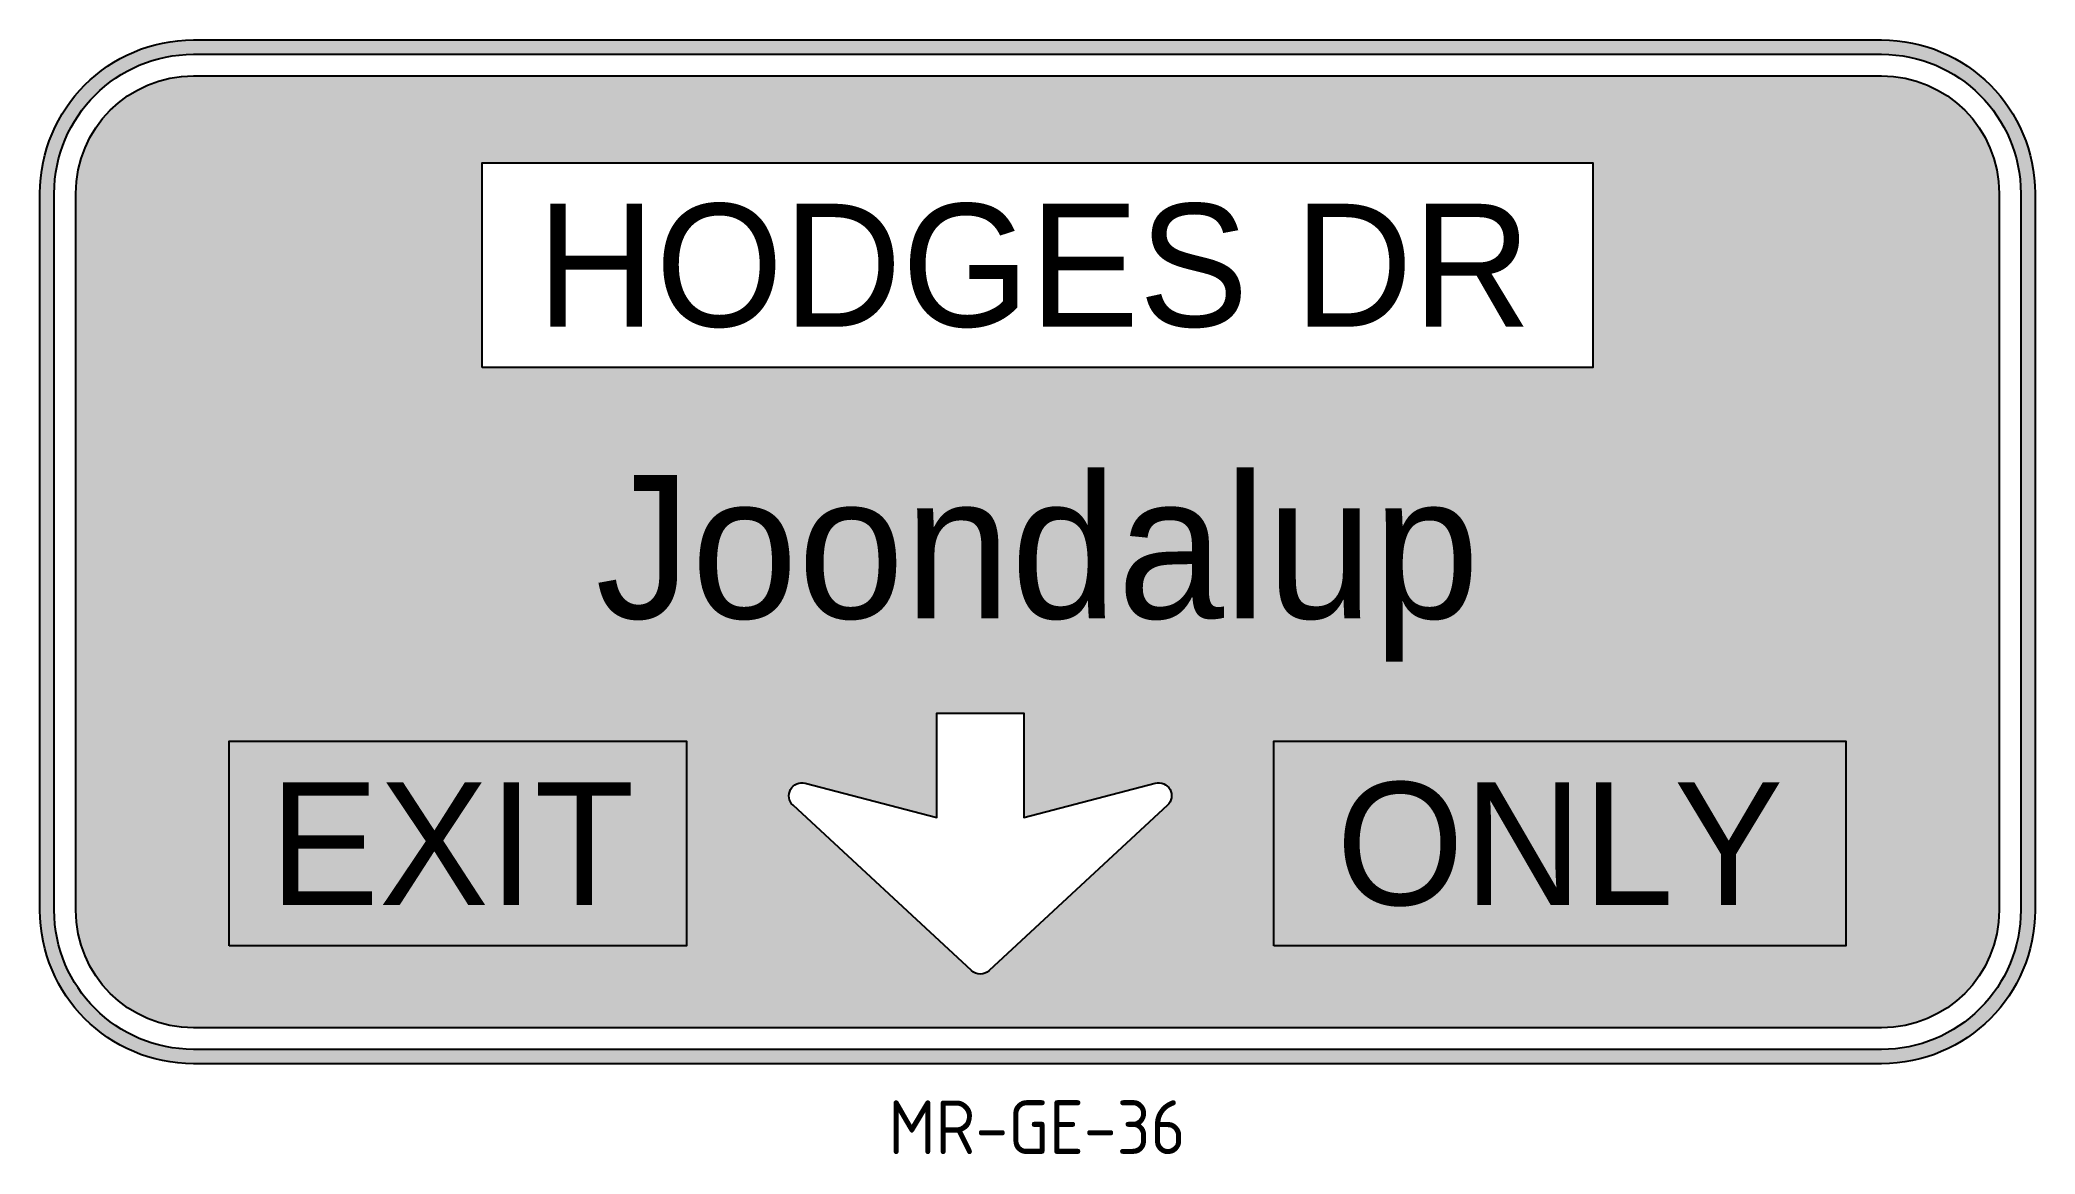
# Model space of a CAD drawing. Header units: millimetres. Extents: x 0 to 130, y -6 to 67.
import ezdxf
from ezdxf.enums import TextEntityAlignment as Align

# ---------------------------------------------------------------- set-up
doc = ezdxf.new("R2010")
doc.units = ezdxf.units.MM
for name, color, linetype in [('DIM', 1, 'Continuous'), ('GREEN', 96, 'Continuous'), ('L25', 1, 'Continuous'), ('WHITE', 255, 'Continuous')]:
    doc.layers.add(name, color=color, linetype=linetype)
doc.layers.add('YELLOW', color=7, linetype='Continuous', true_color=0xfedb00)
doc.styles.add('ESERIES', font='')
doc.styles.add('FHWAEM', font='')
doc.styles.add('T35', font='isocp2.shx', dxfattribs={"height": 3.5})
doc.styles.get('ESERIES').set_extended_font_data('FHWA Series E2000EX')
doc.styles.get('FHWAEM').set_extended_font_data('FHWA Series Em2000EX')

msp = doc.modelspace()

# ---------------------------------------------------------------- hatches: boundary and pattern name
at = {"layer": 'GREEN', "true_color": 0x00693c}
h = msp.add_hatch(color=116, dxfattribs=at)
edge = h.paths.add_edge_path(flags=16)
edge.add_line((0.9333336124125111, 10.00000014649757), (0.9333336124125111, 56.66666681316428))
edge.add_arc((10.00000027907917, 56.66666681316426), 9.066666666666663, 90, 179.9999999999998, ccw=False)
edge.add_line((10.00000027907917, 65.73333347983095), (120.0000002790792, 65.73333347983089))
edge.add_arc((120.0000002790792, 56.66666681316426), 9.066666666666634, -2.2737367544323206e-13, 89.99999999999977, ccw=False)
edge.add_line((129.0666669457458, 56.66666681316423), (129.0666669457459, 10.00000014649757))
edge.add_arc((120.0000002790792, 10.00000014649757), 9.066666666666663, -90, 0, ccw=False)
edge.add_line((120.0000002790792, 0.9333334798309068), (10.00000027907917, 0.9333334798309068))
edge.add_arc((10.00000027907917, 10.00000014649757), 9.066666666666663, 180, 270, ccw=False)
edge = h.paths.add_edge_path()
edge.add_line((2.790791739926135e-07, 10.00000014649757), (2.790791739926135e-07, 56.66666681316428))
edge.add_arc((10.00000027907917, 56.66666681316428), 10, 90, 180, ccw=False)
edge.add_line((10.00000027907917, 66.66666681316428), (120.0000002790792, 66.66666681316423))
edge.add_arc((120.0000002790792, 56.66666681316423), 10, 0, 90, ccw=False)
edge.add_line((130.0000002790792, 56.66666681316423), (130.0000002790792, 10.00000014649757))
edge.add_arc((120.0000002790792, 10.00000014649757), 10, -90, 0, ccw=False)
edge.add_line((120.0000002790792, 1.464975696308102e-07), (10.00000027907917, 1.464975696308102e-07))
edge.add_arc((10.00000027907917, 10.00000014649757), 10, 180, 270, ccw=False)
h = msp.add_hatch(color=116, dxfattribs=at)
h.dxf.hatch_style = 1
edge = h.paths.add_edge_path()
edge.add_arc((120.0000002790792, 56.6666668131642), 7.666666666666686, 2.124057387273022e-13, 90)
edge.add_line((120.0000002790792, 64.33333347983091), (10.00000027907919, 64.33333347983091))
edge.add_arc((10.00000027907919, 56.6666668131642), 7.666666666666714, 90, 179.9999999999998)
edge.add_line((2.333333612412517, 56.66666681316423), (2.333333612412517, 10.0000001464976))
edge.add_arc((10.00000027907917, 10.0000001464976), 7.666666666666657, 180, 269.9999999999999)
edge.add_line((10.00000027907916, 2.333333479830941), (120.0000002790792, 2.333333479830884))
edge.add_arc((120.0000002790792, 10.00000014649754), 7.666666666666657, 269.9999999999998, 360)
edge.add_line((127.6666669457458, 10.00000014649754), (127.6666669457458, 56.66666681316423))
edge = h.paths.add_edge_path(flags=16)
edge.add_line((58.43899426562473, 22.83333347982997), (64.10566093229107, 22.83333347982997))
edge.add_line((64.10566093229107, 22.83333347982997), (64.10566093229107, 16.03333347983036))
edge.add_line((64.10566093229107, 16.03333347983036), (72.67409340693362, 18.27238547037749))
edge.add_arc((72.88899426562404, 17.45000014649702), 0.849999999999917, -47.174744137489824, 104.6447170605336, ccw=False)
edge.add_line((73.46679423076097, 16.82658439413942), (61.85012755479073, 6.059917727473277))
edge.add_arc((61.27232758965377, 6.683333479830907), 0.8499999999999432, 227.1747440917293, 312.8252558625103, ccw=False)
edge.add_line((60.69452762401889, 6.059917727934732), (49.07786096665694, 16.82658439460087))
edge.add_arc((49.65566093229177, 17.45000014649702), 0.849999999999907, 75.35528293946828, 227.1747440917308, ccw=False)
edge.add_line((49.87056179098215, 18.27238547037749), (58.43899426562473, 16.03333347983036))
edge.add_line((58.43899426562473, 16.03333347983036), (58.43899426562473, 22.83333347982997))
h.paths.add_polyline_path([(28.81183958426837, 45.33333347983091), (28.81183958426837, 58.66666681316428), (101.18816097389, 58.66666681316428), (101.18816097389, 45.33333347983091)], flags=16)
h.paths.add_polyline_path([(28.81183958426837, 45.79796624819249), (101.1573491901609, 45.79796624819249), (101.1573491901609, 58.19661031598915), (28.81183958426837, 58.19661031598915)], flags=0)
at = {"layer": 'YELLOW'}
for points in [[(12.33826868239024, 7.666666813164227), (12.33826868239024, 21.0000001464976), (42.13899426562458, 21.0000001464976), (42.13899426562458, 7.666666813164227)], [(80.40566093229125, 7.666666813164227), (80.40566093229125, 21.00000014649754), (117.6619113206106, 21.00000014649748), (117.6619113206106, 7.66666681316417)]]:
    msp.add_hatch(color=256, dxfattribs=at).paths.add_polyline_path(points)

# ---------------------------------------------------------------- linework, layer by layer
at = {"layer": 'GREEN'}
for points in [[(2.790791739926135e-07, 10.00000014649757), (2.790791739926135e-07, 56.66666681316428, -0.4142135623730951), (10.00000027907917, 66.66666681316428), (120.0000002790792, 66.66666681316423, -0.4142135623730949), (130.0000002790792, 56.66666681316423), (130.0000002790792, 10.00000014649757, -0.414213562373095), (120.0000002790792, 1.464975696308102e-07), (10.00000027907917, 1.464975696308102e-07, -0.414213562373095)], [(0.9333336124125111, 10.00000014649757), (0.9333336124125111, 56.66666681316428, -0.4142135623730951), (10.00000027907917, 65.73333347983095), (120.0000002790792, 65.73333347983089, -0.4142135623730946), (129.0666669457458, 56.66666681316423), (129.0666669457459, 10.00000014649757, -0.4142135623730951), (120.0000002790792, 0.9333334798309068), (10.00000027907917, 0.9333334798309068, -0.4142135623730951)], [(2.333333612412517, 10.00000014649757), (2.333333612412517, 56.66666681316428, -0.4142135623730929), (10.00000027907917, 64.33333347983091), (120.0000002790792, 64.33333347983091, -0.4142135623730935), (127.6666669457458, 56.66666681316423), (127.6666669457458, 10.00000014649757, -0.4142135623730951), (120.0000002790792, 2.333333479830884), (10.00000027907917, 2.333333479830941, -0.4142135623730951)], [(60.69452762426783, 6.059917727704004), (49.07786096690597, 16.82658439437006, -0.7800178094754989), (49.87056179098229, 18.27238547037746), (58.43899426562473, 16.03333347983036), (58.43899426562473, 22.83333347982997), (64.10566093229107, 22.83333347982997), (64.10566093229107, 16.03333347983036), (72.67409340693351, 18.27238547037746, -0.7800178096360969), (73.46679423076083, 16.82658439413927), (61.85012755503968, 6.059917727704004, -0.39214998519723)]]:
    msp.add_lwpolyline(points, format="xyb", close=True, dxfattribs=at)
msp.add_lwpolyline([(28.81183958426837, 45.33333347983091), (28.81183958426837, 58.66666681316428), (101.18816097389, 58.66666681316428), (101.18816097389, 45.33333347983091)], close=True, dxfattribs=at)
at = {"layer": 'YELLOW'}
for points in [[(12.33826868239024, 7.666666813164227), (12.33826868239024, 21.0000001464976), (42.13899426562458, 21.0000001464976), (42.13899426562458, 7.666666813164227)], [(80.40566093229125, 7.666666813164227), (80.40566093229125, 21.00000014649754), (117.6619113206106, 21.00000014649748), (117.6619113206106, 7.66666681316417)]]:
    msp.add_lwpolyline(points, close=True, dxfattribs=at)

# ---------------------------------------------------------------- texts
at = {"layer": 'DIM', "color": 3, "insert": (64.96686974327787, -2.384999853502194), "char_height": 3.5, "width": 16.42482756211029, "attachment_point": 2, "style": 'T35'}
msp.add_mtext('MR-GE-36', dxfattribs=at)
at = {"layer": 'L25', "style": 'ESERIES'}
for s, p in [('HODGES DR', (64.77497630880501, 48.0000001464976)), ('EXIT', (26.85239529897783, 10.33333347983086)), ('ONLY', (99.03378612645093, 10.33333347983097))]:
    msp.add_text(s, height=8, dxfattribs=at).set_placement(p, align=Align.CENTER)
at = {"layer": 'WHITE', "style": 'FHWAEM'}
msp.add_text('Joondalup', height=9.3333333333333, dxfattribs=at).set_placement((65.00000027907919, 29.0000001464976), align=Align.CENTER)

doc.saveas('drawing.dxf')
